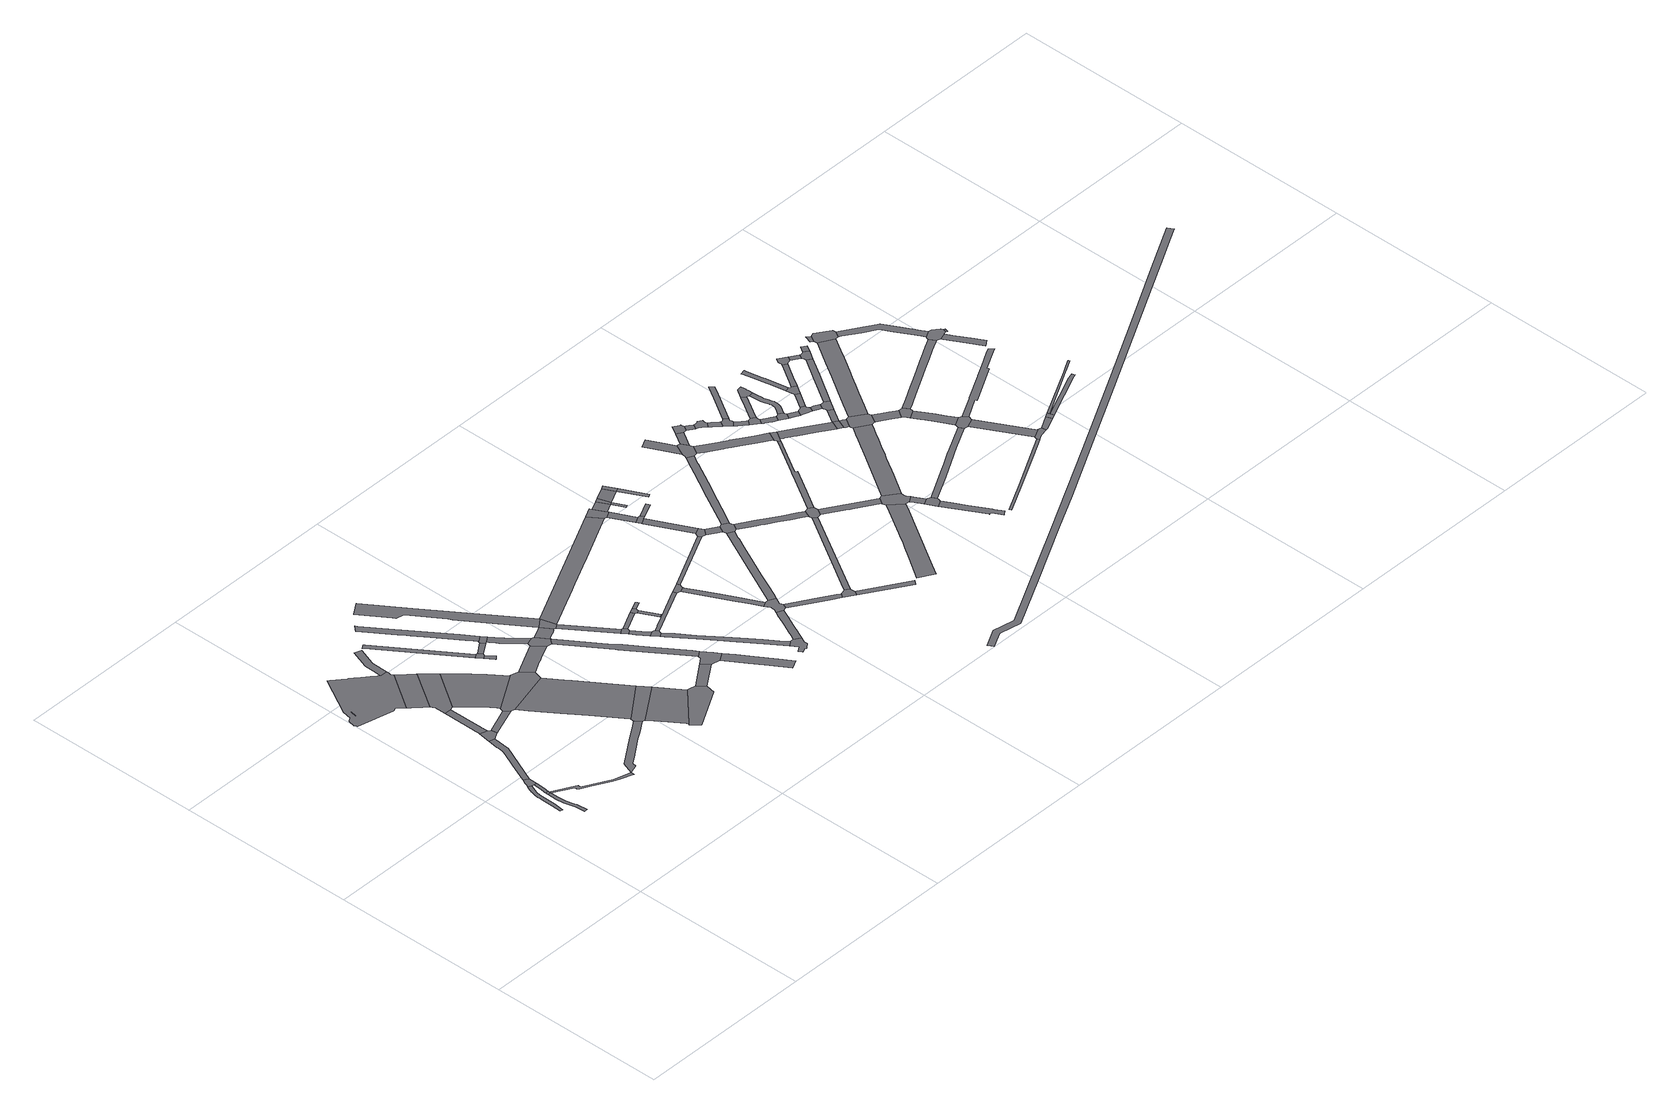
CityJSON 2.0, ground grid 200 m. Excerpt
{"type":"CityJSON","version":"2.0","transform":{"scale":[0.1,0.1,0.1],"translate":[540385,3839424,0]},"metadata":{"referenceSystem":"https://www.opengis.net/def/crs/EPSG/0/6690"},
"CityObjects":{
"road1":{"type":"Road","attributes":{"RoadStructureAttribute.sectionType":"1"},"geometry":[{"type":"MultiSurface","lod":"1","boundaries":[[[0,1,2,3,4,5,6,7,8,9,10,11,12,13,14,15,16,17,18,19,20,21,22]]]}]},
"road2":{"type":"Road","attributes":{"RoadStructureAttribute.sectionType":"1"},"geometry":[{"type":"MultiSurface","lod":"1","boundaries":[[[23,24,25,26,27,28,29,30,31,32,33]]]}]},
"road3":{"type":"Road","geometry":[{"type":"MultiSurface","lod":"1","boundaries":[[[34,23,33,35,36]]]}]},
"road4":{"type":"Road","attributes":{"RoadStructureAttribute.sectionType":"1"},"geometry":[{"type":"MultiSurface","lod":"1","boundaries":[[[37,38,39,40,41,42,43,34,36]]]}]},
"road5":{"type":"Road","geometry":[{"type":"MultiSurface","lod":"1","boundaries":[[[44,45,46,0,22,40,39,47]]]}]},
"road6":{"type":"Road","attributes":{"RoadStructureAttribute.sectionType":"1"},"geometry":[{"type":"MultiSurface","lod":"1","boundaries":[[[48,49,50,51,52,53,54,55,56,57,58,44,47,59,60]]]}]},
"road7":{"type":"Road","attributes":{"RoadStructureAttribute.sectionType":"1"},"geometry":[{"type":"MultiSurface","lod":"1","boundaries":[[[61,62,63,64,65,66,67,68,35,33,69,70,71,72,73,74,75,76,77,78,79,80,81,82]]]}]},
"road8":{"type":"Road","geometry":[{"type":"MultiSurface","lod":"1","boundaries":[[[83,84,85,48,60,86,87,88,89,90,91]]]}]},
"road9":{"type":"Road","geometry":[{"type":"MultiSurface","lod":"1","boundaries":[[[92,93,94,95,96,97,98,99,100,101,102,103,104,105,106,107,108,109,110,111,112,113,114],[115,116,117]]]}]},
"road10":{"type":"Road","attributes":{"RoadStructureAttribute.sectionType":"1"},"geometry":[{"type":"MultiSurface","lod":"1","boundaries":[[[118,119,120,121,122,123,124,125,83,91,126,127,128,129,130,131,132,133]]]}]},
"road11":{"type":"Road","attributes":{"RoadStructureAttribute.sectionType":"1"},"geometry":[{"type":"MultiSurface","lod":"1","boundaries":[[[134,90,89,135,136,137]]]}]},
"road12":{"type":"Road","geometry":[{"type":"MultiSurface","lod":"1","boundaries":[[[138,94,93,139,140,141,142,143,144,145,146]]]}]},
"road13":{"type":"Road","geometry":[{"type":"MultiSurface","lod":"1","boundaries":[[[147,146,145,148,149,118,133,150,151,152]]]}]},
"road14":{"type":"Road","attributes":{"RoadStructureAttribute.sectionType":"1"},"geometry":[{"type":"MultiSurface","lod":"1","boundaries":[[[153,154,155,156,82,157,158,159,160,161,162,163,164]]]}]},
"road15":{"type":"Road","attributes":{"RoadStructureAttribute.sectionType":"1"},"geometry":[{"type":"MultiSurface","lod":"1","boundaries":[[[165,166,167,168,98,97,169,170,171,172,173]]]}]},
"road16":{"type":"Road","attributes":{"function":"2","RoadStructureAttribute.sectionType":"1"},"geometry":[{"type":"MultiSurface","lod":"1","boundaries":[[[174,175,176,177,178,179,180,152,151,181,182,183,184,185,186,187]]]}]},
"road17":{"type":"Road","geometry":[{"type":"MultiSurface","lod":"1","boundaries":[[[187,186,188,134,137,189,190,191,192]]]}]},
"road18":{"type":"Road","attributes":{"function":"2"},"geometry":[{"type":"MultiSurface","lod":"1","boundaries":[[[193,194,190,189,195,196,197,198,199,200]]]}]},
"road19":{"type":"Road","attributes":{"RoadStructureAttribute.sectionType":"1"},"geometry":[{"type":"MultiSurface","lod":"1","boundaries":[[[201,202,203,204,205,206]]]}]},
"road20":{"type":"Road","geometry":[{"type":"MultiSurface","lod":"1","boundaries":[[[206,205,207,208,209,210]]]}]},
"road21":{"type":"Road","geometry":[{"type":"MultiSurface","lod":"1","boundaries":[[[211,212,213,214,208,207]]]}]},
"road22":{"type":"Road","geometry":[{"type":"MultiSurface","lod":"1","boundaries":[[[200,199,215,153,164,216,217]]]}]},
"road23":{"type":"Road","attributes":{"RoadStructureAttribute.sectionType":"1"},"geometry":[{"type":"MultiSurface","lod":"1","boundaries":[[[218,219,220,221,222,223,224,225,226,227,228,229,230,231,232,233,234,235]]]}]},
"road24":{"type":"Road","attributes":{"function":"2","RoadStructureAttribute.sectionType":"1"},"geometry":[{"type":"MultiSurface","lod":"1","boundaries":[[[217,216,236,237,238,239,240,241]]]}]},
"road25":{"type":"Road","attributes":{"RoadStructureAttribute.sectionType":"1"},"geometry":[{"type":"MultiSurface","lod":"1","boundaries":[[[242,210,209,243]]]}]},
"road26":{"type":"Road","attributes":{"RoadStructureAttribute.sectionType":"1"},"geometry":[{"type":"MultiSurface","lod":"1","boundaries":[[[244,245,246,192,191,247,248,249,250,251]]]}]},
"road27":{"type":"Road","geometry":[{"type":"MultiSurface","lod":"1","boundaries":[[[252,241,240,253,254,255,256,257,258,259,260,261]]]}]},
"road28":{"type":"Road","geometry":[{"type":"MultiSurface","lod":"1","boundaries":[[[235,234,262,242,243,263,264]]]}]},
"road29":{"type":"Road","attributes":{"RoadStructureAttribute.sectionType":"1"},"geometry":[{"type":"MultiSurface","lod":"1","boundaries":[[[265,266,267,268,269,264,263,270,271,272,273,274,275,276]]]}]},
"road30":{"type":"Road","attributes":{"RoadStructureAttribute.sectionType":"1"},"geometry":[{"type":"MultiSurface","lod":"1","boundaries":[[[277,278,279,280,281,282,283,284,285,286,287,288,289]]]}]},
"road31":{"type":"Road","geometry":[{"type":"MultiSurface","lod":"1","boundaries":[[[276,275,290,244,251,291,292,293]]]}]},
"road32":{"type":"Road","attributes":{"RoadStructureAttribute.sectionType":"1"},"geometry":[{"type":"MultiSurface","lod":"1","boundaries":[[[288,294,295,296,297,298,299,293,292,300,301,302,303,304,305,306]]]}]},
"road33":{"type":"Road","attributes":{"RoadStructureAttribute.sectionType":"1"},"geometry":[{"type":"MultiSurface","lod":"1","boundaries":[[[307,261,260,308]]]}]},
"road34":{"type":"Road","geometry":[{"type":"MultiSurface","lod":"1","boundaries":[[[289,288,306,309,310,311]]]}]},
"road35":{"type":"Road","attributes":{"RoadStructureAttribute.sectionType":"1"},"geometry":[{"type":"MultiSurface","lod":"1","boundaries":[[[312,313,314,315,316,317,318,319,292,291,320,321,322,323,324,325,326]]]}]},
"road36":{"type":"Road","attributes":{"RoadStructureAttribute.sectionType":"1"},"geometry":[{"type":"MultiSurface","lod":"1","boundaries":[[[327,328,311,310,329,330]]]}]},
"road37":{"type":"Road","geometry":[{"type":"MultiSurface","lod":"1","boundaries":[[[330,329,331,332,333,334]]]}]},
"road38":{"type":"Road","geometry":[{"type":"MultiSurface","lod":"1","boundaries":[[[335,326,325,336,337,307,308,338,339]]]}]},
"road39":{"type":"Road","attributes":{"RoadStructureAttribute.sectionType":"1"},"geometry":[{"type":"MultiSurface","lod":"1","boundaries":[[[340,332,331,341,342,343]]]}]},
"road40":{"type":"Road","geometry":[{"type":"MultiSurface","lod":"1","boundaries":[[[344,343,342,345,346,347,348,349,350,351,352,353]]]}]},
"road41":{"type":"Road","attributes":{"RoadStructureAttribute.sectionType":"1"},"geometry":[{"type":"MultiSurface","lod":"1","boundaries":[[[354,355,356,339,338,357,358,359,360,361]]]}]},
"road42":{"type":"Road","attributes":{"RoadStructureAttribute.sectionType":"1"},"geometry":[{"type":"MultiSurface","lod":"1","boundaries":[[[362,334,333,363]]]}]},
"road43":{"type":"Road","attributes":{"RoadStructureAttribute.sectionType":"1"},"geometry":[{"type":"MultiSurface","lod":"1","boundaries":[[[364,365,366,367,368,369,370,346,345,371,372,373,374,375,376,377,378,379]]]}]},
"road44":{"type":"Road","geometry":[{"type":"MultiSurface","lod":"1","boundaries":[[[380,362,363,381,382,383,384,385]]]}]},
"road45":{"type":"Road","attributes":{"RoadStructureAttribute.sectionType":"1"},"geometry":[{"type":"MultiSurface","lod":"1","boundaries":[[[386,387,388,383,382]]]}]},
"road46":{"type":"Road","geometry":[{"type":"MultiSurface","lod":"1","boundaries":[[[389,390,391,380,385]]]}]},
"road47":{"type":"Road","attributes":{"RoadStructureAttribute.sectionType":"1"},"geometry":[{"type":"MultiSurface","lod":"1","boundaries":[[[392,393,394,395,396,353,352,397,398,399,400]]]}]},
"road48":{"type":"Road","geometry":[{"type":"MultiSurface","lod":"1","boundaries":[[[401,379,378,402,403,404,405,406,407,408,409,410,411,412,413,414]]]}]},
"road49":{"type":"Road","attributes":{"RoadStructureAttribute.sectionType":"1"},"geometry":[{"type":"MultiSurface","lod":"1","boundaries":[[[415,289,311,416,417,418,419,420,421,422,423,424,425,426]]]}]},
"road50":{"type":"Road","attributes":{"RoadStructureAttribute.sectionType":"1"},"geometry":[{"type":"MultiSurface","lod":"1","boundaries":[[[427,428,429,430,431,432,433,434,401,414,435,436,437,438,439,440,441]]]}]},
"road51":{"type":"Road","geometry":[{"type":"MultiSurface","lod":"1","boundaries":[[[442,443,392,400,444,445,446,447]]]}]},
"road52":{"type":"Road","attributes":{"RoadStructureAttribute.sectionType":"1"},"geometry":[{"type":"MultiSurface","lod":"1","boundaries":[[[448,449,450,451,445,444,452,453,454,455,456,457]]]}]},
"road53":{"type":"Road","geometry":[{"type":"MultiSurface","lod":"1","boundaries":[[[457,456,458,459,427,441,460,461,462,463,464,465]]]}]},
"road54":{"type":"Road","attributes":{"RoadStructureAttribute.sectionType":"1"},"geometry":[{"type":"MultiSurface","lod":"1","boundaries":[[[466,467,468,462,461,469,470,471,472,473]]]}]},
"road55":{"type":"Road","attributes":{"RoadStructureAttribute.sectionType":"1"},"geometry":[{"type":"MultiSurface","lod":"1","boundaries":[[[474,442,447,475,476]]]}]},
"road56":{"type":"Road","attributes":{"RoadStructureAttribute.sectionType":"1"},"geometry":[{"type":"MultiSurface","lod":"1","boundaries":[[[477,478,479,480,481,482,465,464,483,484,485,486,487,488,489,490,491]]]}]},
"road57":{"type":"Road","geometry":[{"type":"MultiSurface","lod":"1","boundaries":[[[492,493,494,473,472,495,496,497,498,499]]]}]},
"road58":{"type":"Road","geometry":[{"type":"MultiSurface","lod":"1","boundaries":[[[500,415,426,501,502,503,504,505]]]}]},
"road59":{"type":"Road","attributes":{"RoadStructureAttribute.sectionType":"1"},"geometry":[{"type":"MultiSurface","lod":"1","boundaries":[[[502,501,506,507]]]}]},
"road60":{"type":"Road","geometry":[{"type":"MultiSurface","lod":"1","boundaries":[[[508,507,506,509,510,511]]]}]},
"road61":{"type":"Road","attributes":{"RoadStructureAttribute.sectionType":"1"},"geometry":[{"type":"MultiSurface","lod":"1","boundaries":[[[512,505,504,513,514]]]}]},
"road62":{"type":"Road","attributes":{"RoadStructureAttribute.sectionType":"1"},"geometry":[{"type":"MultiSurface","lod":"1","boundaries":[[[515,510,509,516,517,518]]]}]},
"road63":{"type":"Road","geometry":[{"type":"MultiSurface","lod":"1","boundaries":[[[518,517,519,520,474,476,521,522,523]]]}]},
"road64":{"type":"Road","geometry":[{"type":"MultiSurface","lod":"1","boundaries":[[[524,512,514,525]]]}]},
"road65":{"type":"Road","attributes":{"RoadStructureAttribute.sectionType":"1"},"geometry":[{"type":"MultiSurface","lod":"1","boundaries":[[[496,495,526,527,528]]]}]},
"road66":{"type":"Road","geometry":[{"type":"MultiSurface","lod":"1","boundaries":[[[529,530,531,525,514]]]}]},
"road67":{"type":"Road","attributes":{"RoadStructureAttribute.sectionType":"1"},"geometry":[{"type":"MultiSurface","lod":"1","boundaries":[[[532,523,522,533,534,535]]]}]},
"road68":{"type":"Road","geometry":[{"type":"MultiSurface","lod":"1","boundaries":[[[536,537,538,508,511]]]}]},
"road69":{"type":"Road","attributes":{"RoadStructureAttribute.sectionType":"1"},"geometry":[{"type":"MultiSurface","lod":"1","boundaries":[[[539,524,525,540]]]}]},
"road70":{"type":"Road","geometry":[{"type":"MultiSurface","lod":"1","boundaries":[[[541,542,535,534,543,544,477,491,545,546,547,548,549]]]}]},
"road71":{"type":"Road","geometry":[{"type":"MultiSurface","lod":"1","boundaries":[[[550,539,540,551]]]}]},
"road72":{"type":"Road","attributes":{"RoadStructureAttribute.sectionType":"1"},"geometry":[{"type":"MultiSurface","lod":"1","boundaries":[[[552,553,492,499,554]]]}]},
"road73":{"type":"Road","attributes":{"RoadStructureAttribute.sectionType":"1"},"geometry":[{"type":"MultiSurface","lod":"1","boundaries":[[[555,556,557,551,540]]]}]},
"road74":{"type":"Road","attributes":{"RoadStructureAttribute.sectionType":"1"},"geometry":[{"type":"MultiSurface","lod":"1","boundaries":[[[558,559,560,561,562,546,545,563,564,565,566,567,568,569,570,571]]]}]},
"road75":{"type":"Road","attributes":{"RoadStructureAttribute.sectionType":"1"},"geometry":[{"type":"MultiSurface","lod":"1","boundaries":[[[572,573,574,575,576,577,578,579,541,549,580,581,582,583,584,585,586,587,588,589,590,591,592,593,594,595,596,597]]]}]},
"road76":{"type":"Road","geometry":[{"type":"MultiSurface","lod":"1","boundaries":[[[598,599,600,571,570,601,552,554,602,603,604,605,606,607]]]}]},
"road77":{"type":"Road","attributes":{"RoadStructureAttribute.sectionType":"1"},"geometry":[{"type":"MultiSurface","lod":"1","boundaries":[[[608,609,610,611,612,613,614,615,616,617,618,619,620,621,622]]]}]},
"road78":{"type":"Road","attributes":{"RoadStructureAttribute.sectionType":"1"},"geometry":[{"type":"MultiSurface","lod":"1","boundaries":[[[623,624,605,604,625,626,627,628,629,630]]]}]},
"road79":{"type":"Road","attributes":{"RoadStructureAttribute.sectionType":"1"},"geometry":[{"type":"MultiSurface","lod":"1","boundaries":[[[631,632,633,634,635,636,637]]]}]},
"road80":{"type":"Road","geometry":[{"type":"MultiSurface","lod":"1","boundaries":[[[638,637,636,639,640,572,597,641,642,643,644,645,646]]]}]},
"road81":{"type":"Road","attributes":{"RoadStructureAttribute.sectionType":"1"},"geometry":[{"type":"MultiSurface","lod":"1","boundaries":[[[647,648,649,650,651,598,607,652,653,654,655,656,657,658,659,660]]]}]},
"road82":{"type":"Road","attributes":{"RoadStructureAttribute.sectionType":"1"},"geometry":[{"type":"MultiSurface","lod":"1","boundaries":[[[661,662,646,645,663,664,665,666]]]}]},
"road83":{"type":"Road","geometry":[{"type":"MultiSurface","lod":"1","boundaries":[[[667,630,629,668,608,622,669,670,671,672,673]]]}]},
"road84":{"type":"Road","geometry":[{"type":"MultiSurface","lod":"1","boundaries":[[[674,675,661,666,676,677,678,679,680,681,682,683,684,685,686,687,688]]]}]},
"road85":{"type":"Road","attributes":{"RoadStructureAttribute.sectionType":"1"},"geometry":[{"type":"MultiSurface","lod":"1","boundaries":[[[689,670,669,690,691,692,693]]]}]},
"road86":{"type":"Road","attributes":{"RoadStructureAttribute.sectionType":"1"},"geometry":[{"type":"MultiSurface","lod":"1","boundaries":[[[694,695,696,697,698,699,643,642,700,701,702,703,704,705,706,707]]]}]},
"road87":{"type":"Road","geometry":[{"type":"MultiSurface","lod":"1","boundaries":[[[693,692,708,709,710,711,712]]]}]},
"road88":{"type":"Road","attributes":{"RoadStructureAttribute.sectionType":"1"},"geometry":[{"type":"MultiSurface","lod":"1","boundaries":[[[713,714,681,680,715,716]]]}]},
"road89":{"type":"Road","attributes":{"RoadStructureAttribute.sectionType":"1"},"geometry":[{"type":"MultiSurface","lod":"1","boundaries":[[[717,718,719,720,721,709,708,722,723,724,725,726,727,728]]]}]},
"road90":{"type":"Road","geometry":[{"type":"MultiSurface","lod":"1","boundaries":[[[729,730,731,732,733,734,735,736,737,716,715,738,739,740,741,742,743,744,745,746,747]]]}]},
"road91":{"type":"Road","attributes":{"RoadStructureAttribute.sectionType":"1"},"geometry":[{"type":"MultiSurface","lod":"1","boundaries":[[[748,749,750,741,740,751,752,753]]]}]},
"road92":{"type":"Road","geometry":[{"type":"MultiSurface","lod":"1","boundaries":[[[754,755,756,757,758,759,753,752,760,761,762,763,764,765,766,767]]]}]},
"road93":{"type":"Road","geometry":[{"type":"MultiSurface","lod":"1","boundaries":[[[707,706,768,769,647,660,770,771,772]]]}]},
"road94":{"type":"Road","attributes":{"RoadStructureAttribute.sectionType":"1"},"geometry":[{"type":"MultiSurface","lod":"1","boundaries":[[[773,774,775,761,760,776,777,778,779,780]]]}]},
"road95":{"type":"Road","attributes":{"RoadStructureAttribute.sectionType":"1"},"geometry":[{"type":"MultiSurface","lod":"1","boundaries":[[[781,782,783,784,785,786,667,673,787,788,789,790,791,792,793,794,795,796,797,798]]]}]},
"road96":{"type":"Road","geometry":[{"type":"MultiSurface","lod":"1","boundaries":[[[799,800,801,802,803,780,779,804,805,806,807,808,809,810]]]}]},
"road97":{"type":"Road","attributes":{"RoadStructureAttribute.sectionType":"1"},"geometry":[{"type":"MultiSurface","lod":"1","boundaries":[[[811,812,813,814,805,804,815,816,817,818,819,820]]]}]},
"road98":{"type":"Road","attributes":{"RoadStructureAttribute.sectionType":"1"},"geometry":[{"type":"MultiSurface","lod":"1","boundaries":[[[821,822,823,824,772,771,825,826,827,828,829,830,831,832,833,834]]]}]},
"road99":{"type":"Road","attributes":{"RoadStructureAttribute.sectionType":"1"},"geometry":[{"type":"MultiSurface","lod":"1","boundaries":[[[835,836,837,838,754,767,839,840,841,842]]]}]},
"road100":{"type":"Road","attributes":{"RoadStructureAttribute.sectionType":"1"},"geometry":[{"type":"MultiSurface","lod":"1","boundaries":[[[843,844,845,799,810,846,847,848]]]}]},
"road101":{"type":"Road","geometry":[{"type":"MultiSurface","lod":"1","boundaries":[[[849,850,851,852,853,854,820,819,855,856,857,858,859,860]]]}]},
"road102":{"type":"Road","attributes":{"RoadStructureAttribute.sectionType":"1"},"geometry":[{"type":"MultiSurface","lod":"1","boundaries":[[[861,862,863,864,865,712,711,866,867,868,869]]]}]},
"road103":{"type":"Road","attributes":{"RoadStructureAttribute.sectionType":"1"},"geometry":[{"type":"MultiSurface","lod":"1","boundaries":[[[870,856,855,871,872,873]]]}]},
"road104":{"type":"Road","geometry":[{"type":"MultiSurface","lod":"1","boundaries":[[[834,833,874,875]]]}]},
"road105":{"type":"Road","attributes":{"RoadStructureAttribute.sectionType":"1"},"geometry":[{"type":"MultiSurface","lod":"1","boundaries":[[[876,877,878,879,880,881,882,883,884,885,886,887,888,889,890,891,892,893,894,895,896,897,898,899,900,901,902,903,849,860]]]}]},
"road106":{"type":"Road","geometry":[{"type":"MultiSurface","lod":"1","boundaries":[[[904,905,906,907,908,909,910,843,848,911,912,913,914,915,890,889]]]}]},
"road107":{"type":"Road","attributes":{"RoadStructureAttribute.sectionType":"1"},"geometry":[{"type":"MultiSurface","lod":"1","boundaries":[[[916,917,875,874,918,919,920]]]}]},
"road108":{"type":"Road","geometry":[{"type":"MultiSurface","lod":"1","boundaries":[[[921,922,923,924,925,926,927,873,872,928,929,930,931,932,933,934,935,936,937,938,939]]]}]},
"road109":{"type":"Road","attributes":{"RoadStructureAttribute.sectionType":"1"},"geometry":[{"type":"MultiSurface","lod":"1","boundaries":[[[940,941,942,943,944,945,946,947,948,949]]]}]},
"road110":{"type":"Road","attributes":{"RoadStructureAttribute.sectionType":"1"},"geometry":[{"type":"MultiSurface","lod":"1","boundaries":[[[950,834,875,951]]]}]},
"road111":{"type":"Road","attributes":{"RoadStructureAttribute.sectionType":"1"},"geometry":[{"type":"MultiSurface","lod":"1","boundaries":[[[952,953,954,931,930,955,956,957]]]}]},
"road112":{"type":"Road","geometry":[{"type":"MultiSurface","lod":"1","boundaries":[[[958,959,920,919,960,781,798,961,962,963]]]}]},
"road113":{"type":"Road","attributes":{"RoadStructureAttribute.sectionType":"1"},"geometry":[{"type":"MultiSurface","lod":"1","boundaries":[[[964,921,939,965]]]}]},
"road114":{"type":"Road","geometry":[{"type":"MultiSurface","lod":"1","boundaries":[[[966,967,968,969,970,971,957,956,972,973,974,975,976,950,951,977]]]}]},
"road115":{"type":"Road","geometry":[{"type":"MultiSurface","lod":"1","boundaries":[[[978,979,980,981,982,983,964,965,984,985,986]]]}]},
"road116":{"type":"Road","attributes":{"RoadStructureAttribute.sectionType":"1"},"geometry":[{"type":"MultiSurface","lod":"1","boundaries":[[[987,988,989,990,991,992,993,994,995,996,997,982,981]]]}]},
"road117":{"type":"Road","attributes":{"RoadStructureAttribute.sectionType":"1"},"geometry":[{"type":"MultiSurface","lod":"1","boundaries":[[[998,999,1000,962,961,1001,1002,1003,1004,1005]]]}]},
"road118":{"type":"Road","geometry":[{"type":"MultiSurface","lod":"1","boundaries":[[[1006,1007,1008,1005,1004,1009,1010,1011,1012,1013,1014]]]}]},
"road119":{"type":"Road","attributes":{"RoadStructureAttribute.sectionType":"1"},"geometry":[{"type":"MultiSurface","lod":"1","boundaries":[[[1015,1016,1017,1018,986,985,1019,1020,1021,1022]]]}]},
"road120":{"type":"Road","attributes":{"RoadStructureAttribute.sectionType":"1"},"geometry":[{"type":"MultiSurface","lod":"1","boundaries":[[[1023,1024,1025,1011,1010,1026,1027,1028,1029,1030]]]}]},
"road121":{"type":"Road","attributes":{"RoadStructureAttribute.sectionType":"1"},"geometry":[{"type":"MultiSurface","lod":"1","boundaries":[[[1031,1032,966,977,1033,1034]]]}]},
"road122":{"type":"Road","geometry":[{"type":"MultiSurface","lod":"1","boundaries":[[[1035,1036,1037,1030,1029,1038,1039,861,869,1040,1041,1042,1043,1044,1045,1046,1047,1048]]]}]},
"road123":{"type":"Road","attributes":{"RoadStructureAttribute.sectionType":"1"},"geometry":[{"type":"MultiSurface","lod":"1","boundaries":[[[1044,1043,1049,1050]]]}]},
"road124":{"type":"Road","attributes":{"RoadStructureAttribute.sectionType":"1"},"geometry":[{"type":"MultiSurface","lod":"1","boundaries":[[[1051,1052,1053,1054,1055,1056,958,963,1057,1058,1059,1060,1061,1062,1063,1064,1065,1066]]]}]},
"road125":{"type":"Road","geometry":[{"type":"MultiSurface","lod":"1","boundaries":[[[1067,1068,1069,1070,1071,1072,1015,1022,1073,1074,1075,1076,1077,1078,1079]]]}]},
"road126":{"type":"Road","geometry":[{"type":"MultiSurface","lod":"1","boundaries":[[[1080,1050,1049,1081,940,949,1082,1083,1084,1085]]]}]},
"road127":{"type":"Road","attributes":{"RoadStructureAttribute.sectionType":"1"},"geometry":[{"type":"MultiSurface","lod":"1","boundaries":[[[1079,1078,1086,1087]]]}]},
"road128":{"type":"Road","geometry":[{"type":"MultiSurface","lod":"1","boundaries":[[[1088,1089,1090,1091,1092,1093,1087,1086,1094,1095,1096,1097,1098,1031,1034,1099,1100]]]}]},
"road129":{"type":"Road","attributes":{"RoadStructureAttribute.sectionType":"1"},"geometry":[{"type":"MultiSurface","lod":"1","boundaries":[[[1101,1102,1103,1104,1105,1106,1107,1108,1109,1110,1111,1112,1113,1114,1115,1116,1117,1118,1119,1120,1121,1122,1123,1124]]]}]},
"road130":{"type":"Road","attributes":{"RoadStructureAttribute.sectionType":"1"},"geometry":[{"type":"MultiSurface","lod":"1","boundaries":[[[1125,1085,1084,1126,1127]]]}]},
"road131":{"type":"Road","attributes":{"RoadStructureAttribute.sectionType":"1"},"geometry":[{"type":"MultiSurface","lod":"1","boundaries":[[[1128,1088,1100,1129]]]}]},
"road132":{"type":"Road","geometry":[{"type":"MultiSurface","lod":"1","boundaries":[[[1130,1131,1132,1125,1127,1133,1134,1135,1136]]]}]},
"road133":{"type":"Road","attributes":{"RoadStructureAttribute.sectionType":"1"},"geometry":[{"type":"MultiSurface","lod":"1","boundaries":[[[1137,1138,1139,1140,1141,1142,1143,1144,1145,1006,1014,1146,1147,1148,1149,1150,1151,1152,1153,1154]]]}]},
"road134":{"type":"Road","attributes":{"RoadStructureAttribute.sectionType":"1"},"geometry":[{"type":"MultiSurface","lod":"1","boundaries":[[[1155,1156,1157,1158,1159,1160]]]}]},
"road135":{"type":"Road","geometry":[{"type":"MultiSurface","lod":"1","boundaries":[[[1161,1160,1159,1162,1051,1066,1163,1164,1165]]]}]},
"road136":{"type":"Road","attributes":{"RoadStructureAttribute.sectionType":"1"},"geometry":[{"type":"MultiSurface","lod":"1","boundaries":[[[1166,1167,1168,1169,1170,1171,1172,1048,1047,1173,1174,1175,1176,1177,1178,1179,1180,1181,1182,1183]]]}]},
"road137":{"type":"Road","attributes":{"RoadStructureAttribute.sectionType":"1"},"geometry":[{"type":"MultiSurface","lod":"1","boundaries":[[[1184,1185,1134,1133,1186,1187]]]}]},
"road138":{"type":"Road","attributes":{"RoadStructureAttribute.sectionType":"1"},"geometry":[{"type":"MultiSurface","lod":"1","boundaries":[[[1188,1189,1190,1191,1192,1193,1194,1195,1196,1197,1198,1164,1163,1199,1200,1201,1202,1203,1204,1205,1206,1207]]]}]},
"road139":{"type":"Road","attributes":{"RoadStructureAttribute.sectionType":"1"},"geometry":[{"type":"MultiSurface","lod":"1","boundaries":[[[1208,1209,1210,1211,1212,1130,1136,1213,1214,1215,1216]]]}]},
"road140":{"type":"Road","geometry":[{"type":"MultiSurface","lod":"1","boundaries":[[[1217,1218,1207,1206,1219,1220,1137,1154,1221,1222,1223,1224,1225,1226,1227,1228]]]}]},
"road141":{"type":"Road","geometry":[{"type":"MultiSurface","lod":"1","boundaries":[[[1229,1230,1223,1222,1231,1232,1233,1234,1235]]]}]},
"road142":{"type":"Road","attributes":{"RoadStructureAttribute.sectionType":"1"},"geometry":[{"type":"MultiSurface","lod":"1","boundaries":[[[1236,1226,1225,1237,1238,1239]]]}]}
},
"vertices":[
[441,1857,0],[435,1843,0],[418,1803,0],[411,1786,0],[410,1783,0],[410,1782,0],[403,1759,0],[398,1734,0],[395,1719,0],[390,1680,0],[390,1662,0],[389,1645,0],[389,1641,0],[389,1624,0],[388,1490,0],[383,1384,0],[382,1381,0],[412,1377,0],[423,1493,0],[426,1689,0],[437,1745,0],[471,1828,0],[474,1836,0],
[486,1635,0],[484,1527,0],[492,1439,0],[526,1313,0],[532,1207,0],[568,1209,0],[559,1335,0],[550,1357,0],[526,1448,0],[520,1531,0],[522,1635,0],
[487,1667,0],[522,1653,0],[522,1666,0],
[532,1734,0],[537,1818,0],[537,1831,0],[502,1830,0],[496,1735,0],[496,1733,0],[487,1678,0],
[485,1957,0],[462,1906,0],[454,1885,0],[535,1925,0],
[696,2587,0],[692,2559,0],[686,2512,0],[681,2476,0],[681,2471,0],[680,2440,0],[669,2383,0],[668,2377,0],[602,2224,0],[581,2177,0],[490,1969,0],[739,2384,0],[759,2574,0],
[1077,1330,0],[781,1484,0],[778,1492,0],[776,1499,0],[776,1506,0],[776,1509,0],[781,1517,0],[760,1528,0],[731,1519,0],[736,1514,0],[736,1506,0],[736,1499,0],[736,1492,0],[736,1486,0],[741,1479,0],[752,1473,0],[862,1415,0],[1045,1322,0],[1123,1283,0],[1257,1238,0],[1261,1236,0],[1265,1274,0],
[718,2733,0],[700,2615,0],[699,2607,0],[768,2579,0],[778,2585,0],[813,2606,0],[839,2617,0],[829,2684,0],[801,2704,0],
[460,3584,0],[535,3513,0],[820,3931,0],[806,3964,0],[807,3989,0],[808,4013,0],[729,4017,0],[705,4037,0],[655,4079,0],[551,4165,0],[533,4178,0],[491,4211,0],[483,4217,0],[353,4324,0],[328,4343,0],[85,3905,0],[62,3802,0],[24,3779,0],[16,3774,0],[2,3694,0],[8,3693,0],[19,3666,0],[424,3571,0],[122,3783,0],[138,3860,0],[140,3857,0],
[723,3181,0],[722,2808,0],[722,2798,0],[722,2795,0],[722,2788,0],[722,2778,0],[722,2772,0],[723,2766,0],[801,2752,0],[801,2759,0],[801,2760,0],[801,2767,0],[801,2786,0],[799,3168,0],[800,3178,0],[800,3180,0],
[1119,2798,0],[878,2632,0],[1129,2727,0],[1175,2744,0],
[842,3909,0],[546,3502,0],[571,3477,0],[627,3422,0],[637,3412,0],[649,3401,0],[677,3374,0],[697,3355,0],[976,3781,0],
[1017,3741,0],[710,3330,0],[723,3305,0],[836,3197,0],[842,3200,0],[1131,3622,0],
[1852,1780,0],[1762,1719,0],[1642,1638,0],[1314,1409,0],[1367,1314,0],[1376,1355,0],[1452,1408,0],[1553,1479,0],[1678,1567,0],[1760,1621,0],[1900,1714,0],[1898,1716,0],
[810,4433,0],[737,4224,0],[735,4218,0],[731,4084,0],[814,4200,0],[815,4205,0],[816,4208,0],[817,4210,0],[886,4407,0],
[1555,3114,0],[1519,3164,0],[1423,3286,0],[1376,3340,0],[1347,3375,0],[1327,3398,0],[1267,3469,0],[893,3144,0],[905,3130,0],[985,3037,0],[1077,2925,0],[1119,2872,0],[1135,2849,0],[1561,3108,0],
[1123,2811,0],[1214,2733,0],[1732,2872,0],[1757,2967,0],[1658,3086,0],
[1904,2627,0],[1890,2646,0],[1292,2621,0],[1360,2525,0],[1467,2372,0],[1626,2147,0],[1854,1821,0],[2257,2124,0],
[968,4441,0],[958,4455,0],[915,4425,0],[925,4410,0],[1533,3537,0],[1575,3566,0],
[1580,3469,0],[1621,3497,0],[1628,3519,0],[1598,3564,0],
[1648,3372,0],[1649,3370,0],[1670,3388,0],[1689,3405,0],
[1849,1785,0],[1932,1709,0],[2345,2000,0],
[1693,3879,0],[1368,4340,0],[1363,4348,0],[1330,4394,0],[1126,4683,0],[1112,4703,0],[1059,4641,0],[1061,4638,0],[1291,4312,0],[1298,4302,0],[1340,4242,0],[1363,4209,0],[1474,4052,0],[1668,3777,0],[1685,3753,0],[1735,3680,0],[1738,3677,0],[1803,3723,0],
[1983,1636,0],[2062,1525,0],[2094,1480,0],[2164,1383,0],[2175,1367,0],[2542,1720,0],
[1729,3655,0],[1761,3606,0],
[2022,3271,0],[1831,3174,0],[1673,3094,0],[1899,3040,0],[1915,3048,0],[1976,3079,0],[2001,3092,0],[2116,3148,0],
[2590,1711,0],[2174,1362,0],[2173,1361,0],[2170,1354,0],[2165,1349,0],[2247,1266,0],[2691,1516,0],[2706,1612,0],[2707,1618,0],[2638,1702,0],
[1736,3673,0],[1780,3618,0],[1845,3664,0],
[2100,3352,0],[2089,3364,0],[1938,3533,0],[1925,3550,0],[1882,3611,0],[1797,3595,0],[1806,3581,0],[1817,3565,0],[1851,3514,0],[1882,3472,0],[2030,3309,0],[2110,3341,0],
[1680,4480,0],[1371,4922,0],[1236,4828,0],[1446,4518,0],[1451,4511,0],[1464,4492,0],[1549,4471,0],[1587,4421,0],[1793,4119,0],[1810,4080,0],[1934,3902,0],[2283,3398,0],[2379,3477,0],
[2025,3285,0],[2177,3138,0],[2227,3204,0],[2141,3329,0],
[2275,3394,0],[2254,3384,0],[2170,3342,0],[2178,3330,0],[2167,3326,0],[2161,3337,0],[2236,3208,0],[2252,3217,0],[2256,3219,0],[2317,3248,0],[2340,3260,0],[2336,3266,0],[2364,3277,0],
[2911,1897,0],[2975,1808,0],
[2370,3274,0],[2380,3269,0],[2429,3304,0],
[3009,2083,0],[2906,2232,0],[2772,2425,0],[2626,2635,0],[2609,2656,0],[2609,2657,0],[2573,2703,0],[2235,3193,0],[2528,2634,0],[2530,2630,0],[2544,2611,0],[2710,2371,0],[2850,2171,0],[2982,1983,0],[3047,2029,0],
[2754,2841,0],[2469,3247,0],[2738,2761,0],[2786,2795,0],
[2782,2699,0],[2829,2733,0],[2835,2757,0],[2810,2791,0],
[3123,1921,0],[2978,1950,0],[2977,1945,0],[3077,1792,0],[3168,1852,0],
[2896,2637,0],[2826,2637,0],[2902,2530,0],[2953,2557,0],
[2979,2553,0],[2959,2452,0],[3006,2486,0],[3005,2487,0],[3005,2492,0],[3006,2499,0],[3008,2506,0],[3012,2511,0],[3015,2513,0],[2998,2550,0],
[3468,1397,0],[3340,1591,0],[3243,1739,0],[3157,1669,0],[3229,1560,0],[3341,1390,0],[3463,1204,0],[3563,1253,0],
[3034,2905,0],[3054,2866,0],
[3678,1573,0],[3584,1700,0],[3498,1816,0],[3407,1940,0],[3311,2070,0],[3207,2211,0],[3085,2378,0],[2986,2416,0],[3073,2296,0],[3164,2171,0],[3282,2008,0],[3390,1859,0],[3545,1647,0],[3620,1544,0],[3688,1449,0],[3741,1487,0],
[3093,2935,0],[3074,2855,0],[3077,2854,0],[3108,2874,0],[3106,2877,0],[3111,2899,0],
[3179,2653,0],[3195,2660,0],[3211,2668,0],
[3196,2940,0],[3187,2959,0],[3178,2977,0],
[3533,2816,0],[3179,2640,0],[3060,2581,0],[3050,2576,0],[3006,2554,0],[3018,2516,0],[3273,2641,0],[3274,2641,0],[3552,2779,0],
[3784,1488,0],[3715,1411,0],[3717,1408,0],[3739,1371,0],[3681,1329,0],[3704,1294,0],[3707,1290,0],[3745,1311,0],[3756,1320,0],[3771,1302,0],[3828,1348,0],[3827,1377,0],[3826,1386,0],[3853,1443,0],
[3807,4192,0],[2438,3308,0],[2449,3314,0],[2511,3345,0],[2730,3454,0],[2759,3468,0],[2907,3542,0],[2994,3586,0],[3082,3629,0],[3237,3707,0],[3359,3768,0],[3912,4044,0],
[3972,1884,0],[3952,1842,0],[3902,1736,0],[3894,1719,0],[3893,1716,0],[3864,1654,0],[3836,1596,0],[3810,1542,0],[3873,1487,0],[3900,1545,0],[3902,1549,0],[3937,1623,0],[3975,1702,0],[3993,1741,0],[4045,1851,0],
[3650,2874,0],[3591,2845,0],[3592,2765,0],[3647,2793,0],[3651,2806,0],[3659,2835,0],
[3884,2318,0],[3798,2492,0],[3722,2645,0],[3653,2781,0],[3651,2645,0],[3740,2474,0],[3823,2306,0],[3905,2141,0],[3959,2032,0],[4011,2058,0],
[3992,1966,0],[3987,1917,0],[4078,1861,0],[4082,1863,0],[4109,1915,0],[4094,1954,0],[4127,2021,0],[4053,2057,0],
[4558,1640,0],[4375,1751,0],[4242,1833,0],[4225,1774,0],[4347,1700,0],[4460,1630,0],[4559,1569,0],[4595,1614,0],
[4312,3204,0],[3667,2839,0],[4334,3172,0],
[4531,3033,0],[4465,2899,0],[4344,2652,0],[4254,2467,0],[4187,2330,0],[4151,2258,0],[4158,2085,0],[4219,2213,0],[4281,2343,0],[4338,2459,0],[4431,2653,0],[4468,2729,0],[4546,2887,0],[4559,2914,0],[4600,2995,0],
[4656,1630,0],[4641,1626,0],[4611,1618,0],[4680,1494,0],[4712,1545,0],[4710,1557,0],[4708,1583,0],[4706,1601,0],
[3921,4248,0],[3938,4038,0],[4009,4075,0],[4002,4088,0],[4002,4090,0],[3934,4221,0],
[4065,3783,0],[4136,3819,0],
[4170,3820,0],[4093,3728,0],[4163,3764,0],[4191,3777,0],
[4039,4273,0],[4101,4139,0],[4105,4142,0],
[4292,3504,0],[4099,3715,0],[4331,3249,0],[4401,3284,0],
[4330,3248,0],[4313,3205,0],[4338,3174,0],[4378,3166,0],[4428,3228,0],
[4085,4296,0],[4132,4155,0],
[4943,1332,0],[5180,1185,0],[5216,1234,0],
[4173,4003,0],[4184,4008,0],[4200,4016,0],
[4543,3157,0],[4475,3105,0],[4521,3077,0],[4558,3147,0],
[4355,3859,0],[4345,3878,0],[4335,3898,0],
[4221,4364,0],[4287,4232,0],
[4599,3159,0],[4596,3158,0],[4526,3074,0],[4532,3037,0],[4639,3006,0],[4677,3074,0],[4674,3076,0],[4662,3115,0],[4664,3119,0],
[4261,4384,0],[4327,4252,0],
[5248,2587,0],[4673,1658,0],[5296,2556,0],
[4431,3948,0],[4452,3958,0],[4471,3968,0],
[5223,2738,0],[5079,2826,0],[4927,2920,0],[4899,2938,0],[4850,2968,0],[4736,2945,0],[4810,2898,0],[4857,2869,0],[4878,2856,0],[4981,2792,0],[5090,2724,0],[5191,2660,0],[5243,2627,0],[5278,2702,0],
[5108,4083,0],[5091,4053,0],[5077,4028,0],[4991,3872,0],[4919,3740,0],[4844,3606,0],[4773,3478,0],[4690,3329,0],[4703,3189,0],[4774,3317,0],[4841,3438,0],[4887,3519,0],[4888,3521,0],[4889,3524,0],[4922,3583,0],[4948,3629,0],[4974,3677,0],[4990,3704,0],[5025,3770,0],[5068,3847,0],[5112,3925,0],[5115,3930,0],[5123,3945,0],[5153,4000,0],[5160,4012,0],[5180,4044,0],
[5327,2714,0],[5326,2714,0],[5294,2706,0],[5249,2588,0],[5298,2556,0],[5329,2563,0],[5341,2565,0],[5379,2636,0],[5375,2682,0],[5376,2683,0],
[5870,2200,0],[5816,2113,0],[5640,1828,0],[5600,1763,0],[5578,1728,0],[5547,1678,0],[5523,1640,0],[5428,1498,0],[5368,1409,0],[5257,1244,0],[5425,1148,0],[5459,1202,0],[5525,1308,0],[5974,2016,0],[6011,2074,0],
[5620,2486,0],[5384,2633,0],[5343,2564,0],[5578,2418,0],[5593,2409,0],[5611,2398,0],[5859,2245,0],[5901,2312,0],
[5173,4290,0],[5127,4379,0],[5041,4551,0],[4944,4503,0],[5041,4309,0],[5124,4147,0],[5182,4273,0],
[5189,4272,0],[5123,4135,0],[5121,4106,0],[5215,4052,0],[5222,4054,0],[5279,4148,0],[5277,4155,0],[5268,4189,0],[5223,4266,0],
[5878,3607,0],[5630,3207,0],[5619,3189,0],[5600,3157,0],[5556,3086,0],[5510,2898,0],[5673,3160,0],[5672,3161,0],[5660,3170,0],[5655,3175,0],[5654,3178,0],[5653,3182,0],[5655,3190,0],[5903,3591,0],
[5306,4400,0],[5258,4324,0],[5325,4282,0],[5338,4302,0],[5349,4320,0],[5373,4359,0],
[5942,2322,0],[5860,2239,0],[6054,2074,0],[6123,2113,0],[6099,2157,0],[6092,2171,0],[6097,2212,0],
[5364,4495,0],[5331,4442,0],[5380,4360,0],[5389,4361,0],[5399,4362,0],[5404,4362,0],[5413,4362,0],[5447,4417,0],[5442,4423,0],[5438,4431,0],[5438,4432,0],[5436,4438,0],[5435,4448,0],[5435,4454,0],[5431,4454,0],
[6134,2094,0],[6057,2068,0],[6064,2055,0],[6125,1943,0],[6196,1981,0],
[5792,3827,0],[5667,3905,0],[5585,3956,0],[5577,3961,0],[5486,4018,0],[5388,4078,0],[5287,4012,0],[5450,3911,0],[5462,3904,0],[5515,3871,0],[5586,3827,0],[5736,3734,0],[5869,3649,0],[5914,3752,0],
[6192,1821,0],[6263,1860,0],[6272,1897,0],[6275,1909,0],[6245,1963,0],
[5484,4390,0],[5459,4407,0],[5492,4313,0],[5523,4364,0],
[6512,1402,0],[6505,1415,0],[6391,1625,0],[6324,1748,0],[6279,1831,0],[6431,1383,0],[6434,1377,0],[6444,1382,0],[6453,1388,0],[6461,1374,0],[6518,1269,0],[6564,1306,0],
[5582,4376,0],[5576,4370,0],[5570,4366,0],[5562,4362,0],[5558,4362,0],[5553,4361,0],[5548,4361,0],[5544,4361,0],[5531,4361,0],[5516,4299,0],[5576,4257,0],[5590,4244,0],[5632,4291,0],[5627,4299,0],[5624,4308,0],[5623,4319,0],[5624,4331,0],[5625,4339,0],[5629,4347,0],
[5722,4209,0],[5659,4265,0],[5639,4283,0],[5621,4215,0],[5693,4149,0],[5729,4203,0],
[5773,4218,0],[5768,4212,0],[5762,4208,0],[5754,4203,0],[5745,4202,0],[5737,4202,0],[5763,4076,0],[5810,4120,0],[5809,4124,0],[5807,4136,0],[5806,4147,0],[5806,4159,0],[5808,4167,0],[5820,4188,0],
[5870,3643,0],[5877,3614,0],[5917,3614,0],[5920,3618,0],[5979,3711,0],
[5907,4034,0],[5835,4094,0],[5833,4096,0],[5790,4046,0],[5791,4046,0],[5866,3983,0],[5878,3974,0],[5917,4026,0],
[6511,3213,0],[6438,3099,0],[6434,3092,0],[6361,2978,0],[6294,2871,0],[6165,2670,0],[6250,2453,0],[6287,2511,0],[6389,2672,0],[6430,2734,0],[6491,2830,0],[6546,2915,0],[6600,3001,0],[6618,3029,0],[6634,3055,0],[6646,3073,0],[6668,3107,0],[6674,3116,0],
[5958,4036,0],[5950,4030,0],[5943,4027,0],[5932,4025,0],[5924,4025,0],[5969,3905,0],[6008,3957,0],[6005,3964,0],[6002,3973,0],[6000,3983,0],[6001,3993,0],[6004,4002,0],
[6098,3898,0],[6041,3933,0],[6037,3935,0],[6033,3938,0],[5993,3887,0],[5997,3884,0],[5999,3883,0],[6065,3842,0],[6113,3815,0],[6145,3872,0],
[6437,3425,0],[6285,3519,0],[6159,3598,0],[5997,3699,0],[5949,3600,0],[5952,3598,0],[5961,3593,0],[6011,3562,0],[6056,3533,0],[6067,3526,0],[6221,3431,0],[6353,3348,0],[6400,3319,0],[6444,3421,0],
[6038,4641,0],[5959,4515,0],[5950,4501,0],[5920,4452,0],[5952,4399,0],[6001,4477,0],[6015,4500,0],[6079,4603,0],
[6131,4313,0],[6061,4200,0],[5963,4044,0],[6010,4014,0],[6090,4142,0],[6173,4277,0],
[6185,3887,0],[6180,3881,0],[6175,3877,0],[6167,3874,0],[6158,3872,0],[6151,3872,0],[6205,3765,0],[6237,3822,0],[6233,3831,0],[6231,3838,0],[6231,3847,0],[6233,3856,0],
[7194,2483,0],[6888,2320,0],[6831,2289,0],[6690,2208,0],[6590,2154,0],[6561,2061,0],[6862,2234,0],[6954,2288,0],[7224,2430,0],
[6280,3798,0],[6252,3739,0],[6318,3711,0],[6344,3770,0],
[6455,3285,0],[6499,3387,0],
[6242,3871,0],[6257,3895,0],[6286,3944,0],[6293,3964,0],[6298,3984,0],[6300,4004,0],[6298,4028,0],[6297,4035,0],[6292,4060,0],[6279,4101,0],[6269,4143,0],[6266,4164,0],[6261,4227,0],[6257,4273,0],[6203,4266,0],[6212,4159,0],[6212,4155,0],[6215,4133,0],[6226,4087,0],[6239,4046,0],[6240,4038,0],[6243,4021,0],[6244,4005,0],[6243,3993,0],[6240,3979,0],[6236,3967,0],[6210,3923,0],[6195,3900,0],
[6256,4286,0],[6254,4319,0],[6251,4359,0],[6251,4364,0],[6245,4421,0],[6191,4409,0],[6180,4392,0],[6176,4278,0],[6182,4280,0],[6189,4279,0],[6196,4276,0],[6199,4273,0],
[6533,3365,0],[6505,3383,0],[6475,3272,0],[6504,3254,0],[6561,3348,0],
[6398,3795,0],[6390,3786,0],[6383,3781,0],[6373,3775,0],[6365,3772,0],[6357,3771,0],[6350,3770,0],[6336,3703,0],[6384,3686,0],[6440,3667,0],[6460,3724,0],[6455,3728,0],[6452,3733,0],[6448,3738,0],[6446,3744,0],[6445,3747,0],[6444,3754,0],[6444,3762,0],[6449,3772,0],
[7571,1813,0],[7564,1809,0],[7355,1695,0],[6948,1471,0],[6612,1288,0],[6624,1269,0],[6959,1450,0],[7371,1668,0],[7578,1783,0],[7584,1787,0],
[6541,3573,0],[6596,3538,0],
[6506,3714,0],[6481,3718,0],[6469,3721,0],[6480,3654,0],[6529,3627,0],[6560,3684,0],
[6603,3357,0],[6571,3350,0],[6507,3234,0],[6716,3123,0],[6773,3216,0],[6763,3255,0],
[6508,3966,0],[6555,3936,0],
[6613,3685,0],[6606,3683,0],[6598,3681,0],[6585,3678,0],[6576,3678,0],[6569,3679,0],[6535,3619,0],[6538,3614,0],[6540,3609,0],[6543,3597,0],[6543,3589,0],[6668,3650,0],
[6568,4062,0],[6557,4061,0],[6549,4064,0],[6544,4072,0],[6494,4060,0],[6500,4021,0],[6605,4014,0],[6618,4034,0],[6571,4064,0],
[6541,4084,0],[6527,4157,0],[6493,4333,0],[6486,4368,0],[6453,4542,0],[6449,4564,0],[6395,4549,0],[6399,4531,0],[6429,4384,0],[6440,4330,0],[6464,4209,0],
[6980,3087,0],[6920,3123,0],[6854,3163,0],[6724,3118,0],[6765,3091,0],[6858,3035,0],[6939,2983,0],[7003,3072,0],
[7049,3073,0],[7043,3069,0],[7014,3071,0],[6962,2968,0],[6991,2916,0],[7086,2970,0],[7088,2978,0],[7092,3006,0],[7092,3007,0],
[6758,4353,0],[6727,4305,0],[6647,4181,0],[6595,4101,0],[6638,4065,0],[6670,4116,0],[6784,4292,0],[6804,4323,0],
[7248,2681,0],[7198,2773,0],[7145,2866,0],[7041,2825,0],[7061,2789,0],[7122,2679,0],[7206,2529,0],[7302,2582,0],
[6965,4234,0],[6812,3995,0],[6884,3987,0],[7020,4199,0],
[7341,2564,0],[7312,2575,0],[7304,2578,0],[7204,2522,0],[7195,2484,0],[7225,2430,0],[7258,2426,0],[7265,2425,0],[7266,2423,0],[7365,2467,0],[7367,2475,0],[7377,2510,0],[7379,2517,0],[7345,2566,0],
[7582,1848,0],[7678,1901,0],
[7227,4332,0],[7202,4292,0],[7055,4065,0],[6946,3890,0],[6833,3713,0],[6710,3521,0],[6834,3367,0],[6938,3529,0],[7000,3626,0],[7067,3731,0],[7120,3815,0],[7170,3895,0],[7230,3986,0],[7294,4088,0],[7358,4190,0],[7388,4237,0],
[6784,4449,0],[6755,4403,0],[6760,4394,0],[6762,4383,0],[6763,4372,0],[6762,4361,0],[6809,4329,0],[6815,4334,0],[6823,4337,0],[6833,4339,0],[6842,4341,0],[6853,4342,0],[6882,4389,0],
[7680,1901,0],[7580,1841,0],[7604,1797,0],[7644,1818,0],[7730,1839,0],[7722,1890,0],
[6948,4284,0],[6977,4331,0],
[7031,4337,0],[7024,4333,0],[7013,4329,0],[7001,4325,0],[6994,4324,0],[6987,4326,0],[6957,4278,0],[6962,4271,0],[6966,4258,0],[6966,4247,0],[6966,4241,0],[7039,4229,0],[7086,4302,0],
[10749,3044,0],[10198,2740,0],[9490,2345,0],[8708,1912,0],[7752,1387,0],[6649,790,0],[5836,354,0],[5411,130,0],[5166,175,0],[4961,67,0],[4965,60,0],[4995,2,0],[5174,99,0],[5422,55,0],[6012,370,0],[6733,754,0],[7166,984,0],[7805,1336,0],[8630,1788,0],[9308,2163,0],[9986,2538,0],[10388,2762,0],[10665,2913,0],[10784,2980,0],
[7875,1973,0],[7758,1846,0],[7903,1912,0],
[7074,4404,0],[7129,4368,0],
[7925,2001,0],[7912,1994,0],[7910,1993,0],[7950,1934,0],[7934,1969,0],[7932,1974,0],[7930,1978,0],
[7979,3588,0],[7902,3545,0],[7896,3542,0],[7778,3475,0],[7678,3420,0],[7561,3355,0],[7434,3285,0],[7337,3232,0],[7167,3137,0],[7150,3038,0],[7289,3116,0],[7430,3193,0],[7555,3263,0],[7664,3323,0],[7765,3378,0],[7880,3442,0],[7991,3503,0],[8020,3518,0],
[7214,4470,0],[7189,4390,0],[7191,4390,0],[7219,4373,0],[7220,4372,0],[7260,4441,0],
[7302,4451,0],[7222,4363,0],[7427,4246,0],[7469,4312,0],[7466,4349,0],
[8258,3068,0],[8198,3037,0],[8027,2941,0],[7893,2867,0],[7883,2862,0],[7591,2701,0],[7579,2695,0],[7605,2644,0],[7611,2634,0],[7618,2624,0],[7630,2631,0],[7921,2791,0],[8038,2856,0],[8043,2858,0],[8038,2868,0],[8032,2878,0],[8291,3018,0],[8296,3021,0],
[8515,2224,0],[8451,2205,0],[8494,2183,0],[8525,2192,0],
[8046,3695,0],[8039,3708,0],[8002,3777,0],[7943,3885,0],[7838,4077,0],[7835,4082,0],[7822,4090,0],[7818,4092,0],[7649,4198,0],[7558,4255,0],[7469,4311,0],[7458,4227,0],[7623,4122,0],[7769,4032,0],[7770,4030,0],[7838,3905,0],[7921,3753,0],[7969,3669,0],[7992,3628,0],[8062,3666,0],
[8643,2390,0],[8638,2388,0],[8521,2323,0],[8483,2302,0],[7929,2003,0],[7936,1981,0],[8492,2286,0],[8519,2300,0],[8647,2371,0],
[8090,3659,0],[8062,3665,0],[7992,3627,0],[7984,3602,0],[8033,3514,0],[8061,3503,0],[8140,3527,0],[8156,3537,0],[8173,3540,0],[8185,3580,0],[8171,3602,0],[8104,3656,0],
[8283,3270,0],[8178,3459,0],[8073,3480,0],[8122,3393,0],[8184,3279,0],[8275,3116,0],[8340,3163,0],
[8193,3575,0],[8186,3535,0],[8191,3532,0],[8203,3572,0]
]}
